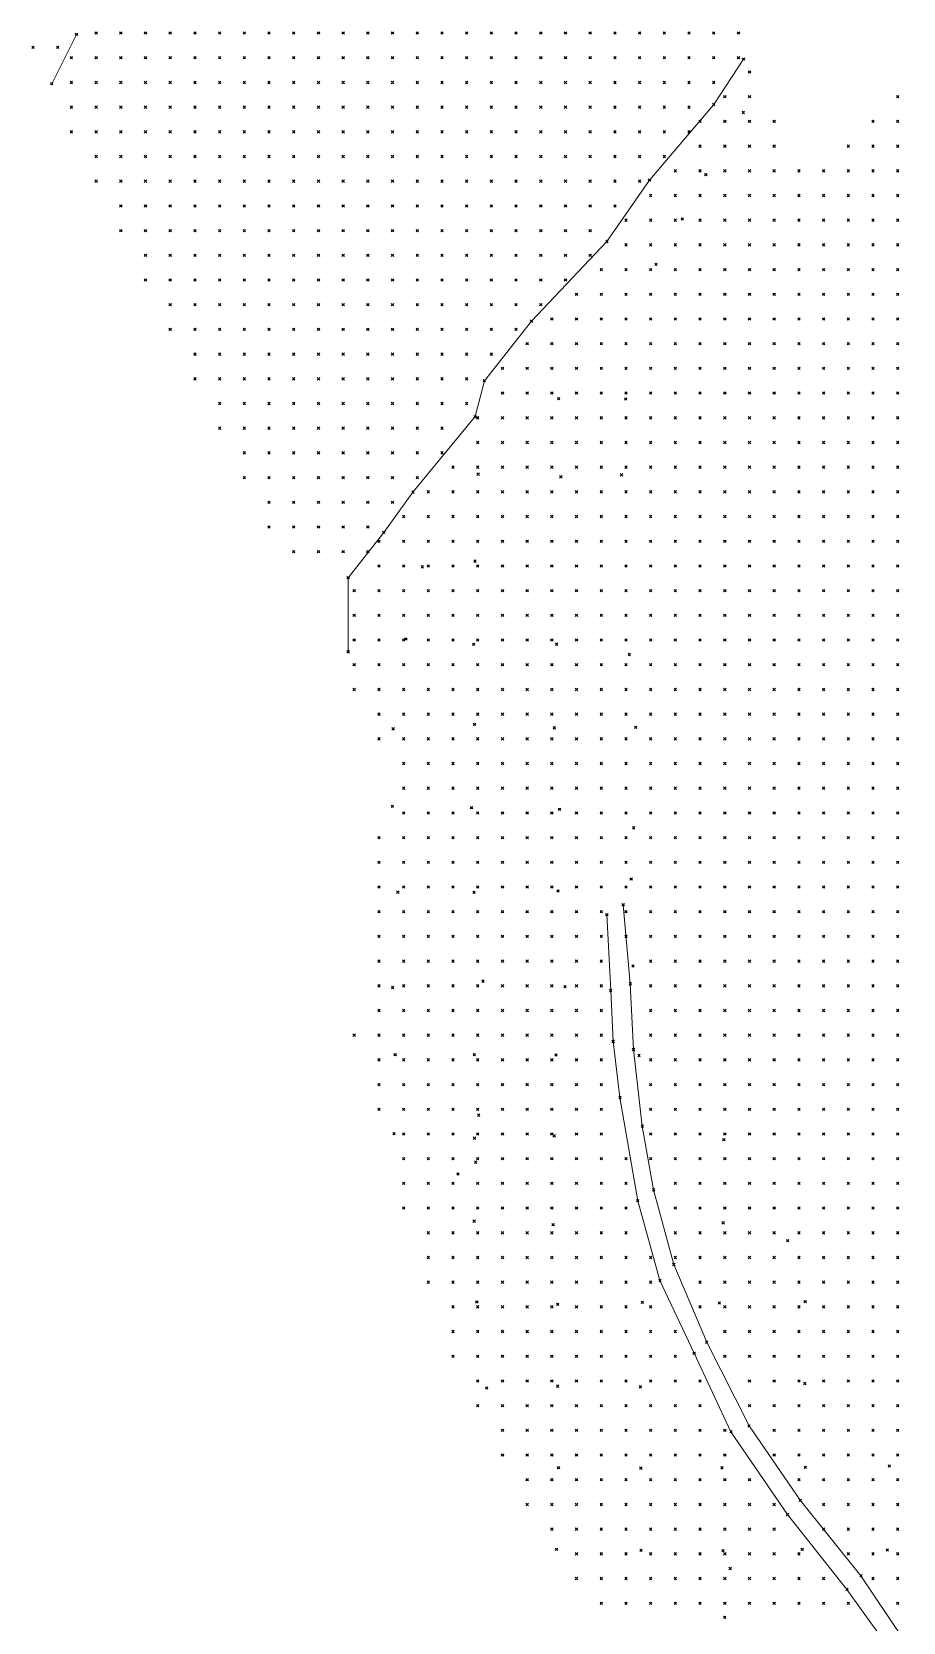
# Model space of a CAD drawing. Header units: metres. Extents: x 441556 to 446409, y 432338 to 461058.
# Drawn here: x 442928.6 to 443034.4, y 449401.4 to 449594.6 of the extents above; entities that cross this region are included whole.
import ezdxf

# ---------------------------------------------------------------- set-up
doc = ezdxf.new("R2010")
doc.units = ezdxf.units.M
doc.header["$MEASUREMENT"] = 0
doc.header["$PDMODE"] = 35
doc.header["$PDSIZE"] = 0.15
for name, color, linetype, lineweight in [('DTM-BRE-RevN_GRP_CURS APA', 2, 'Continuous', 0), ('DTM-BRE-RevN_GRP_DRUM PAMANT', 2, 'Continuous', 0), ('DTM-NOK-RevN_bathymetry', 6, 'Continuous', 0), ('DTM-NOK-RevN_LIDAR_co_lidar', 91, 'Continuous', 0), ('DTM-NOK-RevN_RTK', 32, 'Continuous', 0)]:
    doc.layers.add(name, color=color, linetype=linetype, lineweight=lineweight)

msp = doc.modelspace()

# ---------------------------------------------------------------- linework, layer by layer
at = {"layer": 'DTM-BRE-RevN_GRP_CURS APA'}
for p, q in [((442931.068, 449588.251, 343.798), (442934.068, 449594.25, 343.786)), ((443011.436, 449585.724, 343.739), (443015.05, 449591.25, 344.048)), ((443003.639, 449576.551, 343.522), (443011.436, 449585.724, 343.739)), ((442998.471, 449569.094, 343.483), (443003.639, 449576.551, 343.522)), ((442989.315, 449559.424, 343.344), (442998.471, 449569.094, 343.483)), ((442983.591, 449552.188, 343.254), (442989.315, 449559.424, 343.344)), ((442982.46, 449547.828, 343.193), (442983.591, 449552.188, 343.254)), ((442974.921, 449538.653, 343.216), (442982.46, 449547.828, 343.193)), ((442971.385, 449533.767, 343.169), (442974.921, 449538.653, 343.216)), ((442967.061, 449528.264, 343.385), (442971.385, 449533.767, 343.169)), ((442967.061, 449519.266, 343.374), (442967.061, 449528.264, 343.385))]:
    msp.add_line(p, q, dxfattribs=at)
at = {"layer": 'DTM-BRE-RevN_GRP_DRUM PAMANT'}
for p, q in [((443001.306, 449478.94, 348.037), (443000.449, 449488.551, 348.161)), ((442998.926, 449478.122, 347.953), (442998.466, 449487.344, 347.92)), ((443001.701, 449470.96, 348.082), (443001.306, 449478.94, 348.037)), ((442999.219, 449471.941, 347.916), (442998.926, 449478.122, 347.953)), ((443000.054, 449465.134, 348.051), (442999.219, 449471.941, 347.916)), ((443002.764, 449461.646, 348.197), (443001.701, 449470.96, 348.082)), ((443002.208, 449452.602, 348.177), (443000.054, 449465.134, 348.051)), ((443004.139, 449453.929, 348.273), (443002.764, 449461.646, 348.197)), ((443006.593, 449444.849, 348.262), (443004.139, 449453.929, 348.273)), ((443004.909, 449442.91, 348.172), (443002.208, 449452.602, 348.177)), ((443010.58, 449435.419, 348.351), (443006.593, 449444.849, 348.262)), ((443009.055, 449434.071, 348.12), (443004.909, 449442.91, 348.172)), ((443015.722, 449425.252, 348.414), (443010.58, 449435.419, 348.351)), ((443013.528, 449424.543, 348.211), (443009.055, 449434.071, 348.12)), ((443020.395, 449414.491, 348.326), (443013.528, 449424.543, 348.211)), ((443021.948, 449416.215, 348.396), (443015.722, 449425.252, 348.414)), ((443029.315, 449407.064, 348.463), (443021.948, 449416.215, 348.396)), ((443027.614, 449405.396, 348.437), (443020.395, 449414.491, 348.326)), ((443034.437, 449399.396, 348.479), (443029.315, 449407.064, 348.463)), ((443033.423, 449397.305, 348.511), (443027.614, 449405.396, 348.437))]:
    msp.add_line(p, q, dxfattribs=at)
at = {"layer": 'DTM-NOK-RevN_bathymetry'}
for p in [(442936.452, 449594.407, 342.482), (442939.451, 449594.407, 342), (442942.451, 449594.407, 341.496), (442945.45, 449594.407, 341.075), (442948.449, 449594.407, 340.946), (442951.449, 449594.407, 341.048), (442954.448, 449594.407, 341.211), (442957.448, 449594.407, 341.351), (442960.447, 449594.407, 341.484), (442963.446, 449594.407, 341.738), (442966.446, 449594.407, 341.98), (442969.445, 449594.407, 342.064), (442972.444, 449594.407, 342.142), (442975.444, 449594.407, 342.224), (442978.443, 449594.407, 342.296), (442981.442, 449594.407, 342.367), (442984.442, 449594.407, 342.43), (442987.441, 449594.407, 342.468), (442990.44, 449594.407, 342.486), (442993.44, 449594.407, 342.531), (442996.439, 449594.407, 342.526), (442999.439, 449594.407, 342.482), (443002.438, 449594.407, 342.504), (443005.437, 449594.407, 342.602), (443008.437, 449594.407, 342.716), (443011.436, 449594.407, 342.809), (443014.435, 449594.407, 342.888), (442933.453, 449591.407, 342.787), (442936.452, 449591.407, 342.379), (442939.451, 449591.407, 341.894), (442942.451, 449591.407, 341.439), (442945.45, 449591.407, 341.124), (442948.449, 449591.407, 341.034), (442951.449, 449591.407, 341.069), (442954.448, 449591.407, 341.256), (442957.448, 449591.407, 341.573), (442960.447, 449591.407, 341.837), (442963.446, 449591.407, 341.962), (442966.446, 449591.407, 342.029), (442969.445, 449591.407, 342.1), (442972.444, 449591.407, 342.183), (442975.444, 449591.407, 342.266), (442978.443, 449591.407, 342.337), (442981.442, 449591.407, 342.408), (442984.442, 449591.407, 342.475), (442987.441, 449591.407, 342.528), (442990.44, 449591.407, 342.556), (442993.44, 449591.407, 342.597), (442996.439, 449591.407, 342.634), (442999.439, 449591.407, 342.613), (443002.438, 449591.407, 342.612), (443005.437, 449591.407, 342.681), (443008.437, 449591.407, 342.784), (443011.436, 449591.407, 342.889), (443014.435, 449591.407, 342.947), (442933.453, 449588.408, 342.763), (442936.452, 449588.408, 342.341), (442939.451, 449588.408, 341.869), (442942.451, 449588.408, 341.477), (442945.45, 449588.408, 341.277), (442948.449, 449588.408, 341.307), (442951.449, 449588.408, 341.459), (442954.448, 449588.408, 341.741), (442957.448, 449588.408, 341.848), (442960.447, 449588.408, 341.927), (442963.446, 449588.408, 342), (442966.446, 449588.408, 342.071), (442969.445, 449588.408, 342.142), (442972.444, 449588.408, 342.224), (442975.444, 449588.408, 342.307), (442978.443, 449588.408, 342.379), (442981.442, 449588.408, 342.45), (442984.442, 449588.408, 342.519), (442987.441, 449588.408, 342.574), (442990.44, 449588.408, 342.622), (442993.44, 449588.408, 342.657), (442996.439, 449588.408, 342.709), (442999.439, 449588.408, 342.731), (443002.438, 449588.408, 342.728), (443005.437, 449588.408, 342.774), (443008.437, 449588.408, 342.866), (443011.436, 449588.408, 342.944), (442933.453, 449585.409, 342.729), (442936.452, 449585.409, 342.317), (442939.451, 449585.409, 341.797), (442942.451, 449585.409, 341.411), (442945.45, 449585.409, 341.39), (442948.449, 449585.409, 341.57), (442951.449, 449585.409, 341.718), (442954.448, 449585.409, 341.82), (442957.448, 449585.409, 341.894), (442960.447, 449585.409, 341.965), (442963.446, 449585.409, 342.036), (442966.446, 449585.409, 342.107), (442969.445, 449585.409, 342.178), (442972.444, 449585.409, 342.26), (442975.444, 449585.409, 342.343), (442978.443, 449585.409, 342.415), (442981.442, 449585.409, 342.485), (442984.442, 449585.409, 342.556), (442987.441, 449585.409, 342.615), (442990.44, 449585.409, 342.664), (442993.44, 449585.409, 342.708), (442996.439, 449585.409, 342.76), (442999.439, 449585.409, 342.807), (443002.438, 449585.409, 342.823), (443005.437, 449585.409, 342.863), (443008.437, 449585.409, 342.931), (442933.453, 449582.409, 342.621), (442936.452, 449582.409, 342.239), (442939.451, 449582.409, 341.815), (442942.451, 449582.409, 341.486), (442945.45, 449582.409, 341.429), (442948.449, 449582.409, 341.569), (442951.449, 449582.409, 341.727), (442954.448, 449582.409, 341.827), (442957.448, 449582.409, 341.921), (442960.447, 449582.409, 342), (442963.446, 449582.409, 342.072), (442966.446, 449582.409, 342.142), (442969.445, 449582.409, 342.213), (442972.444, 449582.409, 342.296), (442975.444, 449582.409, 342.378), (442978.443, 449582.409, 342.45), (442981.442, 449582.409, 342.521), (442984.442, 449582.409, 342.592), (442987.441, 449582.409, 342.655), (442990.44, 449582.409, 342.705), (442993.44, 449582.409, 342.757), (442996.439, 449582.409, 342.807), (442999.439, 449582.409, 342.858), (443002.438, 449582.409, 342.899), (443005.437, 449582.409, 342.94), (443008.437, 449582.409, 342.951), (442936.452, 449579.41, 342.201), (442939.451, 449579.41, 341.827), (442942.451, 449579.41, 341.567), (442945.45, 449579.41, 341.52), (442948.449, 449579.41, 341.581), (442951.449, 449579.41, 341.7), (442954.448, 449579.41, 341.808), (442957.448, 449579.41, 341.911), (442960.447, 449579.41, 342.01), (442963.446, 449579.41, 342.101), (442966.446, 449579.41, 342.178), (442969.445, 449579.41, 342.249), (442972.444, 449579.41, 342.331), (442975.444, 449579.41, 342.414), (442978.443, 449579.41, 342.486), (442981.442, 449579.41, 342.556), (442984.442, 449579.41, 342.627), (442987.441, 449579.41, 342.694), (442990.44, 449579.41, 342.745), (442993.44, 449579.41, 342.799), (442996.439, 449579.41, 342.853), (442999.439, 449579.41, 342.905), (443002.438, 449579.41, 342.951), (443005.437, 449579.41, 342.966), (442936.452, 449576.411, 342.132), (442939.451, 449576.411, 341.814), (442942.451, 449576.411, 341.594), (442945.45, 449576.411, 341.511), (442948.449, 449576.411, 341.498), (442951.449, 449576.411, 341.601), (442954.448, 449576.411, 341.739), (442957.448, 449576.411, 341.874), (442960.447, 449576.411, 341.992), (442963.446, 449576.411, 342.095), (442966.446, 449576.411, 342.192), (442969.445, 449576.411, 342.281), (442972.444, 449576.411, 342.367), (442975.444, 449576.411, 342.45), (442978.443, 449576.411, 342.521), (442981.442, 449576.411, 342.592), (442984.442, 449576.411, 342.663), (442987.441, 449576.411, 342.732), (442990.44, 449576.411, 342.786), (442993.44, 449576.411, 342.839), (442996.439, 449576.411, 342.897), (442999.439, 449576.411, 342.947), (443002.438, 449576.411, 342.974), (442939.451, 449573.411, 341.8), (442942.451, 449573.411, 341.608), (442945.45, 449573.411, 341.503), (442948.449, 449573.411, 341.47), (442951.449, 449573.411, 341.571), (442954.448, 449573.411, 341.691), (442957.448, 449573.411, 341.804), (442960.447, 449573.411, 341.918), (442963.446, 449573.411, 342.035), (442966.446, 449573.411, 342.153), (442969.445, 449573.411, 342.27), (442972.444, 449573.411, 342.386), (442975.444, 449573.411, 342.485), (442978.443, 449573.411, 342.561), (442981.442, 449573.411, 342.632), (442984.442, 449573.411, 342.703), (442987.441, 449573.411, 342.773), (442990.44, 449573.411, 342.831), (442993.44, 449573.411, 342.885), (442996.439, 449573.411, 342.939), (442999.439, 449573.411, 342.977), (442939.451, 449570.412, 341.793), (442942.451, 449570.412, 341.607), (442945.45, 449570.412, 341.478), (442948.449, 449570.412, 341.405), (442951.449, 449570.412, 341.499), (442954.448, 449570.412, 341.66), (442957.448, 449570.412, 341.802), (442960.447, 449570.412, 341.922), (442963.446, 449570.412, 342.028), (442966.446, 449570.412, 342.127), (442969.445, 449570.412, 342.225), (442972.444, 449570.412, 342.35), (442975.444, 449570.412, 342.477), (442978.443, 449570.412, 342.583), (442981.442, 449570.412, 342.669), (442984.442, 449570.412, 342.744), (442987.441, 449570.412, 342.815), (442990.44, 449570.412, 342.877), (442993.44, 449570.412, 342.931), (442996.439, 449570.412, 342.972), (442942.451, 449567.413, 341.571), (442945.45, 449567.413, 341.43), (442948.449, 449567.413, 341.346), (442951.449, 449567.413, 341.438), (442954.448, 449567.413, 341.588), (442957.448, 449567.413, 341.741), (442960.447, 449567.413, 341.895), (442963.446, 449567.413, 342.04), (442966.446, 449567.413, 342.159), (442969.445, 449567.413, 342.254), (442972.444, 449567.413, 342.363), (442975.444, 449567.413, 342.474), (442978.443, 449567.413, 342.573), (442981.442, 449567.413, 342.671), (442984.442, 449567.413, 342.764), (442987.441, 449567.413, 342.849), (442990.44, 449567.413, 342.918), (442993.44, 449567.413, 342.963), (442996.439, 449567.413, 342.98), (442942.451, 449564.413, 341.5), (442945.45, 449564.413, 341.39), (442948.449, 449564.413, 341.343), (442951.449, 449564.413, 341.448), (442954.448, 449564.413, 341.576), (442957.448, 449564.413, 341.71), (442960.447, 449564.413, 341.853), (442963.446, 449564.413, 341.999), (442966.446, 449564.413, 342.141), (442969.445, 449564.413, 342.277), (442972.444, 449564.413, 342.416), (442975.444, 449564.413, 342.525), (442978.443, 449564.413, 342.61), (442981.442, 449564.413, 342.7), (442984.442, 449564.413, 342.792), (442987.441, 449564.413, 342.879), (442990.44, 449564.413, 342.951), (442993.44, 449564.413, 342.97), (442945.45, 449561.414, 341.347), (442948.449, 449561.414, 341.349), (442951.449, 449561.414, 341.483), (442954.448, 449561.414, 341.613), (442957.448, 449561.414, 341.741), (442960.447, 449561.414, 341.868), (442963.446, 449561.414, 341.993), (442966.446, 449561.414, 342.126), (442969.445, 449561.414, 342.266), (442972.444, 449561.414, 342.423), (442975.444, 449561.414, 342.565), (442978.443, 449561.414, 342.675), (442981.442, 449561.414, 342.769), (442984.442, 449561.414, 342.852), (442987.441, 449561.414, 342.927), (442990.44, 449561.414, 342.963), (442945.45, 449558.414, 341.366), (442948.449, 449558.414, 341.38), (442951.449, 449558.414, 341.521), (442954.448, 449558.414, 341.651), (442957.448, 449558.414, 341.779), (442960.447, 449558.414, 341.908), (442963.446, 449558.414, 342.036), (442966.446, 449558.414, 342.162), (442969.445, 449558.414, 342.287), (442972.444, 449558.414, 342.431), (442975.444, 449558.414, 342.584), (442978.443, 449558.414, 342.712), (442981.442, 449558.414, 342.826), (442984.442, 449558.414, 342.918), (442987.441, 449558.414, 342.964), (442948.449, 449555.415, 341.398), (442951.449, 449555.415, 341.536), (442954.448, 449555.415, 341.678), (442957.448, 449555.415, 341.814), (442960.447, 449555.415, 341.948), (442963.446, 449555.415, 342.078), (442966.446, 449555.415, 342.206), (442969.445, 449555.415, 342.333), (442972.444, 449555.415, 342.48), (442975.444, 449555.415, 342.624), (442978.443, 449555.415, 342.748), (442981.442, 449555.415, 342.871), (442984.442, 449555.415, 342.958), (442948.449, 449552.416, 341.347), (442951.449, 449552.416, 341.497), (442954.448, 449552.416, 341.668), (442957.448, 449552.416, 341.83), (442960.447, 449552.416, 341.98), (442963.446, 449552.416, 342.118), (442966.446, 449552.416, 342.248), (442969.445, 449552.416, 342.377), (442972.444, 449552.416, 342.529), (442975.444, 449552.416, 342.678), (442978.443, 449552.416, 342.804), (442981.442, 449552.416, 342.917), (442951.449, 449549.416, 341.477), (442954.448, 449549.416, 341.643), (442957.448, 449549.416, 341.811), (442960.447, 449549.416, 341.975), (442963.446, 449549.416, 342.135), (442966.446, 449549.416, 342.288), (442969.445, 449549.416, 342.431), (442972.444, 449549.416, 342.586), (442975.444, 449549.416, 342.736), (442978.443, 449549.416, 342.864), (442981.442, 449549.416, 342.955), (442951.449, 449546.417, 341.583), (442954.448, 449546.417, 341.698), (442957.448, 449546.417, 341.832), (442960.447, 449546.417, 341.986), (442963.446, 449546.417, 342.152), (442966.446, 449546.417, 342.323), (442969.445, 449546.417, 342.481), (442972.444, 449546.417, 342.646), (442975.444, 449546.417, 342.802), (442978.443, 449546.417, 342.923), (442954.448, 449543.418, 341.898), (442957.448, 449543.418, 342.008), (442960.447, 449543.418, 342.118), (442963.446, 449543.418, 342.243), (442966.446, 449543.418, 342.38), (442969.445, 449543.418, 342.527), (442972.444, 449543.418, 342.712), (442975.444, 449543.418, 342.879), (442978.443, 449543.418, 342.955), (442954.448, 449540.418, 342.099), (442957.448, 449540.418, 342.207), (442960.447, 449540.418, 342.317), (442963.446, 449540.418, 342.427), (442966.446, 449540.418, 342.539), (442969.445, 449540.418, 342.661), (442972.444, 449540.418, 342.818), (442975.444, 449540.418, 342.939), (442957.448, 449537.419, 342.396), (442960.447, 449537.419, 342.492), (442963.446, 449537.419, 342.604), (442966.446, 449537.419, 342.715), (442969.445, 449537.419, 342.826), (442972.444, 449537.419, 342.923), (442957.448, 449534.42, 342.61), (442960.447, 449534.42, 342.599), (442963.446, 449534.42, 342.705), (442966.446, 449534.42, 342.822), (442969.445, 449534.42, 342.935), (442960.447, 449531.42, 342.794), (442963.446, 449531.42, 342.784), (442966.446, 449531.42, 342.893), (442969.445, 449531.42, 342.975)]:
    msp.add_point(p, dxfattribs=at)
at = {"layer": 'DTM-NOK-RevN_LIDAR_co_lidar'}
for p in [(442928.797, 449592.674, 345.293), (442931.796, 449592.674, 343.854), (442934.068, 449594.25, 343.786), (443015.05, 449591.25, 344.048), (443015.778, 449589.675, 344.058), (442931.068, 449588.251, 343.798), (443012.779, 449586.676, 343.611), (443015.778, 449586.676, 344.476), (443033.774, 449586.676, 363.216), (443009.779, 449583.676, 343.476), (443012.779, 449583.676, 343.961), (443015.778, 449583.676, 345.244), (443018.777, 449583.676, 348.306), (443030.775, 449583.676, 361.55), (443033.774, 449583.676, 365.871), (443009.779, 449580.677, 343.774), (443012.779, 449580.677, 344.356), (443015.778, 449580.677, 346.351), (443018.777, 449580.677, 349.864), (443027.775, 449580.677, 359.049), (443030.775, 449580.677, 362.822), (443033.774, 449580.677, 367.821), (443006.78, 449577.678, 343.694), (443009.779, 449577.678, 344.344), (443012.779, 449577.678, 345.144), (443015.778, 449577.678, 347.44), (443018.777, 449577.678, 351.309), (443021.777, 449577.678, 354.89), (443024.776, 449577.678, 357.144), (443027.775, 449577.678, 359.789), (443030.775, 449577.678, 364.404), (443033.774, 449577.678, 369.258), (443003.781, 449574.678, 343.519), (443006.78, 449574.678, 344.299), (443009.779, 449574.678, 345.003), (443012.779, 449574.678, 346.669), (443015.778, 449574.678, 349.313), (443018.777, 449574.678, 352.84), (443021.777, 449574.678, 355.65), (443024.776, 449574.678, 357.447), (443027.775, 449574.678, 361.027), (443030.775, 449574.678, 366.339), (443033.774, 449574.678, 370.729), (443000.781, 449571.679, 343.362), (443003.781, 449571.679, 343.989), (443006.78, 449571.679, 344.909), (443009.779, 449571.679, 345.658), (443012.779, 449571.679, 347.599), (443015.778, 449571.679, 350.505), (443018.777, 449571.679, 353.565), (443021.777, 449571.679, 355.982), (443024.776, 449571.679, 358.74), (443027.775, 449571.679, 362.398), (443030.775, 449571.679, 366.716), (443033.774, 449571.679, 370.937), (443000.781, 449568.68, 343.694), (443003.781, 449568.68, 344.589), (443006.78, 449568.68, 345.367), (443009.779, 449568.68, 346.56), (443012.779, 449568.68, 348.41), (443015.778, 449568.68, 350.954), (443018.777, 449568.68, 353.777), (443021.777, 449568.68, 356.028), (443024.776, 449568.68, 358.789), (443027.775, 449568.68, 362.791), (443030.775, 449568.68, 367), (443033.774, 449568.68, 370.536), (442997.782, 449565.68, 343.599), (443000.781, 449565.68, 344.228), (443003.781, 449565.68, 344.923), (443006.78, 449565.68, 345.891), (443009.779, 449565.68, 347.623), (443012.779, 449565.68, 349.509), (443015.778, 449565.68, 351.899), (443018.777, 449565.68, 354.104), (443021.777, 449565.68, 356.261), (443024.776, 449565.68, 359.467), (443027.775, 449565.68, 363.166), (443030.775, 449565.68, 366.734), (443033.774, 449565.68, 370.505), (442994.783, 449562.681, 343.628), (442997.782, 449562.681, 344.172), (443000.781, 449562.681, 344.734), (443003.781, 449562.681, 345.363), (443006.78, 449562.681, 346.851), (443009.779, 449562.681, 348.463), (443012.779, 449562.681, 350.435), (443015.778, 449562.681, 352.535), (443018.777, 449562.681, 354.395), (443021.777, 449562.681, 356.624), (443024.776, 449562.681, 359.868), (443027.775, 449562.681, 363.242), (443030.775, 449562.681, 367.141), (443033.774, 449562.681, 371.703), (442991.783, 449559.682, 343.603), (442994.783, 449559.682, 344.297), (442997.782, 449559.682, 344.486), (443000.781, 449559.682, 344.921), (443003.781, 449559.682, 345.946), (443006.78, 449559.682, 347.537), (443009.779, 449559.682, 349.344), (443012.779, 449559.682, 351.241), (443015.778, 449559.682, 353.114), (443018.777, 449559.682, 354.926), (443021.777, 449559.682, 357.027), (443024.776, 449559.682, 359.93), (443027.775, 449559.682, 363.274), (443030.775, 449559.682, 367.844), (443033.774, 449559.682, 372.635), (442988.784, 449556.682, 343.467), (442991.783, 449556.682, 344.08), (442994.783, 449556.682, 344.696), (442997.782, 449556.682, 344.921), (443000.781, 449556.682, 345.362), (443003.781, 449556.682, 346.609), (443006.78, 449556.682, 348.084), (443009.779, 449556.682, 349.872), (443012.779, 449556.682, 351.714), (443015.778, 449556.682, 353.289), (443018.777, 449556.682, 355.305), (443021.777, 449556.682, 357.573), (443024.776, 449556.682, 360.117), (443027.775, 449556.682, 363.708), (443030.775, 449556.682, 367.863), (443033.774, 449556.682, 371.639), (442985.785, 449553.683, 343.304), (442988.784, 449553.683, 344.008), (442991.783, 449553.683, 344.576), (442994.783, 449553.683, 345.067), (442997.782, 449553.683, 345.362), (443000.781, 449553.683, 345.907), (443003.781, 449553.683, 347.122), (443006.78, 449553.683, 348.553), (443009.779, 449553.683, 350.253), (443012.779, 449553.683, 351.906), (443015.778, 449553.683, 353.699), (443018.777, 449553.683, 355.982), (443021.777, 449553.683, 358.504), (443024.776, 449553.683, 361.101), (443027.775, 449553.683, 364.295), (443030.775, 449553.683, 367.859), (443033.774, 449553.683, 371.248), (442985.785, 449550.684, 343.85), (442988.784, 449550.684, 344.504), (442991.783, 449550.684, 344.99), (442994.783, 449550.684, 345.307), (442997.782, 449550.684, 345.629), (443000.781, 449550.684, 346.442), (443003.781, 449550.684, 347.67), (443006.78, 449550.684, 349.04), (443009.779, 449550.684, 350.563), (443012.779, 449550.684, 352.056), (443015.778, 449550.684, 354.094), (443018.777, 449550.684, 356.475), (443021.777, 449550.684, 359.123), (443024.776, 449550.684, 361.778), (443027.775, 449550.684, 364.938), (443030.775, 449550.684, 368.184), (443033.774, 449550.684, 371.242), (442982.785, 449547.684, 343.357), (442985.785, 449547.684, 344.28), (442988.784, 449547.684, 344.917), (442991.783, 449547.684, 345.26), (442994.783, 449547.684, 345.484), (442997.782, 449547.684, 346.005), (443000.781, 449547.684, 347.074), (443003.781, 449547.684, 348.12), (443006.78, 449547.684, 349.312), (443009.779, 449547.684, 350.691), (443012.779, 449547.684, 352.129), (443015.778, 449547.684, 354.14), (443018.777, 449547.684, 356.41), (443021.777, 449547.684, 359.266), (443024.776, 449547.684, 362.344), (443027.775, 449547.684, 365.323), (443030.775, 449547.684, 368.576), (443033.774, 449547.684, 372.28), (442982.785, 449544.685, 343.901), (442985.785, 449544.685, 344.791), (442988.784, 449544.685, 345.23), (442991.783, 449544.685, 345.377), (442994.783, 449544.685, 345.689), (442997.782, 449544.685, 346.49), (443000.781, 449544.685, 347.598), (443003.781, 449544.685, 348.456), (443006.78, 449544.685, 349.496), (443009.779, 449544.685, 350.69), (443012.779, 449544.685, 352.144), (443015.778, 449544.685, 354.028), (443018.777, 449544.685, 356.546), (443021.777, 449544.685, 359.263), (443024.776, 449544.685, 362.528), (443027.775, 449544.685, 366.146), (443030.775, 449544.685, 369.694), (443033.774, 449544.685, 373.359), (442979.786, 449541.686, 343.756), (442982.785, 449541.686, 344.562), (442985.785, 449541.686, 345.177), (442988.784, 449541.686, 345.283), (442991.783, 449541.686, 345.525), (442994.783, 449541.686, 345.948), (442997.782, 449541.686, 346.938), (443000.781, 449541.686, 347.885), (443003.781, 449541.686, 348.711), (443006.78, 449541.686, 349.728), (443009.779, 449541.686, 350.777), (443012.779, 449541.686, 352.353), (443015.778, 449541.686, 354.149), (443018.777, 449541.686, 356.594), (443021.777, 449541.686, 359.737), (443024.776, 449541.686, 363.397), (443027.775, 449541.686, 366.96), (443030.775, 449541.686, 370.141), (443033.774, 449541.686, 373.633), (442976.787, 449538.686, 343.586), (442979.786, 449538.686, 344.377), (442982.785, 449538.686, 345.054), (442985.785, 449538.686, 345.27), (442988.784, 449538.686, 345.335), (442991.783, 449538.686, 345.752), (442994.783, 449538.686, 346.211), (442997.782, 449538.686, 347.314), (443000.781, 449538.686, 348.055), (443003.781, 449538.686, 348.881), (443006.78, 449538.686, 349.995), (443009.779, 449538.686, 351.06), (443012.779, 449538.686, 352.768), (443015.778, 449538.686, 354.598), (443018.777, 449538.686, 357.287), (443021.777, 449538.686, 360.603), (443024.776, 449538.686, 363.708), (443027.775, 449538.686, 366.669), (443030.775, 449538.686, 369.987), (443033.774, 449538.686, 373.608), (442973.787, 449535.687, 343.366), (442976.787, 449535.687, 344.092), (442979.786, 449535.687, 344.858), (442982.785, 449535.687, 345.245), (442985.785, 449535.687, 345.303), (442988.784, 449535.687, 345.526), (442991.783, 449535.687, 345.89), (442994.783, 449535.687, 346.463), (442997.782, 449535.687, 347.571), (443000.781, 449535.687, 348.154), (443003.781, 449535.687, 349.135), (443006.78, 449535.687, 350.206), (443009.779, 449535.687, 351.382), (443012.779, 449535.687, 353.08), (443015.778, 449535.687, 355.22), (443018.777, 449535.687, 357.94), (443021.777, 449535.687, 360.808), (443024.776, 449535.687, 363.597), (443027.775, 449535.687, 366.397), (443030.775, 449535.687, 369.639), (443033.774, 449535.687, 373.203), (442970.788, 449532.688, 343.163), (442973.787, 449532.688, 343.795), (442976.787, 449532.688, 344.58), (442979.786, 449532.688, 345.128), (442982.785, 449532.688, 345.272), (442985.785, 449532.688, 345.338), (442988.784, 449532.688, 345.693), (442991.783, 449532.688, 346.039), (442994.783, 449532.688, 346.806), (442997.782, 449532.688, 347.664), (443000.781, 449532.688, 348.29), (443003.781, 449532.688, 349.353), (443006.78, 449532.688, 350.365), (443009.779, 449532.688, 351.707), (443012.779, 449532.688, 353.462), (443015.778, 449532.688, 355.783), (443018.777, 449532.688, 358.383), (443021.777, 449532.688, 360.993), (443024.776, 449532.688, 363.855), (443027.775, 449532.688, 366.586), (443030.775, 449532.688, 369.203), (443033.774, 449532.688, 372.668), (442970.788, 449529.688, 343.429), (442973.787, 449529.688, 344.273), (442976.787, 449529.688, 344.962), (442979.786, 449529.688, 345.222), (442982.785, 449529.688, 345.235), (442985.785, 449529.688, 345.399), (442988.784, 449529.688, 345.803), (442991.783, 449529.688, 346.231), (442994.783, 449529.688, 347.138), (442997.782, 449529.688, 347.685), (443000.781, 449529.688, 348.431), (443003.781, 449529.688, 349.46), (443006.78, 449529.688, 350.517), (443009.779, 449529.688, 352.022), (443012.779, 449529.688, 353.945), (443015.778, 449529.688, 356.198), (443018.777, 449529.688, 358.752), (443021.777, 449529.688, 361.405), (443024.776, 449529.688, 364.089), (443027.775, 449529.688, 366.595), (443030.775, 449529.688, 368.994), (443033.774, 449529.688, 372.364), (442967.061, 449528.264, 343.385), (442967.788, 449526.689, 343.057), (442970.788, 449526.689, 343.735), (442973.787, 449526.689, 344.681), (442976.787, 449526.689, 345.2), (442979.786, 449526.689, 345.267), (442982.785, 449526.689, 345.249), (442985.785, 449526.689, 345.547), (442988.784, 449526.689, 345.952), (442991.783, 449526.689, 346.418), (442994.783, 449526.689, 347.279), (442997.782, 449526.689, 347.717), (443000.781, 449526.689, 348.537), (443003.781, 449526.689, 349.515), (443006.78, 449526.689, 350.678), (443009.779, 449526.689, 352.227), (443012.779, 449526.689, 354.26), (443015.778, 449526.689, 356.467), (443018.777, 449526.689, 358.925), (443021.777, 449526.689, 361.566), (443024.776, 449526.689, 364.075), (443027.775, 449526.689, 366.548), (443030.775, 449526.689, 369.086), (443033.774, 449526.689, 372.231), (442967.788, 449523.689, 343.15), (442970.788, 449523.689, 343.971), (442973.787, 449523.689, 344.986), (442976.787, 449523.689, 345.334), (442979.786, 449523.689, 345.345), (442982.785, 449523.689, 345.38), (442985.785, 449523.689, 345.733), (442988.784, 449523.689, 346.134), (442991.783, 449523.689, 346.622), (442994.783, 449523.689, 347.263), (442997.782, 449523.689, 347.745), (443000.781, 449523.689, 348.687), (443003.781, 449523.689, 349.54), (443006.78, 449523.689, 350.789), (443009.779, 449523.689, 352.297), (443012.779, 449523.689, 354.322), (443015.778, 449523.689, 356.557), (443018.777, 449523.689, 359.004), (443021.777, 449523.689, 361.576), (443024.776, 449523.689, 364.079), (443027.775, 449523.689, 366.68), (443030.775, 449523.689, 369.288), (443033.774, 449523.689, 372.218), (442967.061, 449519.266, 343.374), (442967.788, 449520.69, 343.253), (442970.788, 449520.69, 344.172), (442973.787, 449520.69, 345.168), (442976.787, 449520.69, 345.404), (442979.786, 449520.69, 345.438), (442982.785, 449520.69, 345.532), (442985.785, 449520.69, 345.914), (442988.784, 449520.69, 346.267), (442991.783, 449520.69, 346.725), (442994.783, 449520.69, 347.213), (442997.782, 449520.69, 347.817), (443000.781, 449520.69, 348.789), (443003.781, 449520.69, 349.521), (443006.78, 449520.69, 350.735), (443009.779, 449520.69, 352.279), (443012.779, 449520.69, 354.276), (443015.778, 449520.69, 356.523), (443018.777, 449520.69, 358.956), (443021.777, 449520.69, 361.454), (443024.776, 449520.69, 364.025), (443027.775, 449520.69, 366.719), (443030.775, 449520.69, 369.457), (443033.774, 449520.69, 372.228), (442967.788, 449517.691, 343.374), (442970.788, 449517.691, 344.426), (442973.787, 449517.691, 345.315), (442976.787, 449517.691, 345.504), (442979.786, 449517.691, 345.55), (442982.785, 449517.691, 345.676), (442985.785, 449517.691, 346.037), (442988.784, 449517.691, 346.302), (442991.783, 449517.691, 346.675), (442994.783, 449517.691, 347.219), (442997.782, 449517.691, 347.953), (443000.781, 449517.691, 348.754), (443003.781, 449517.691, 349.415), (443006.78, 449517.691, 350.555), (443009.779, 449517.691, 352.161), (443012.779, 449517.691, 354.161), (443015.778, 449517.691, 356.392), (443018.777, 449517.691, 358.699), (443021.777, 449517.691, 361.142), (443024.776, 449517.691, 363.851), (443027.775, 449517.691, 366.706), (443030.775, 449517.691, 369.466), (443033.774, 449517.691, 372.146), (442967.788, 449514.691, 343.557), (442970.788, 449514.691, 344.714), (442973.787, 449514.691, 345.538), (442976.787, 449514.691, 345.637), (442979.786, 449514.691, 345.649), (442982.785, 449514.691, 345.765), (442985.785, 449514.691, 346.06), (442988.784, 449514.691, 346.3), (442991.783, 449514.691, 346.672), (442994.783, 449514.691, 347.282), (442997.782, 449514.691, 348.007), (443000.781, 449514.691, 348.712), (443003.781, 449514.691, 349.335), (443006.78, 449514.691, 350.42), (443009.779, 449514.691, 351.925), (443012.779, 449514.691, 353.803), (443015.778, 449514.691, 356.039), (443018.777, 449514.691, 358.357), (443021.777, 449514.691, 360.704), (443024.776, 449514.691, 363.66), (443027.775, 449514.691, 366.747), (443030.775, 449514.691, 369.511), (443033.774, 449514.691, 372.274), (442970.788, 449511.692, 345.116), (442973.787, 449511.692, 345.667), (442976.787, 449511.692, 345.684), (442979.786, 449511.692, 345.648), (442982.785, 449511.692, 345.854), (442985.785, 449511.692, 346.118), (442988.784, 449511.692, 346.33), (442991.783, 449511.692, 346.691), (442994.783, 449511.692, 347.235), (442997.782, 449511.692, 347.985), (443000.781, 449511.692, 348.608), (443003.781, 449511.692, 349.209), (443006.78, 449511.692, 350.271), (443009.779, 449511.692, 351.757), (443012.779, 449511.692, 353.622), (443015.778, 449511.692, 355.752), (443018.777, 449511.692, 357.99), (443021.777, 449511.692, 360.407), (443024.776, 449511.692, 363.678), (443027.775, 449511.692, 366.621), (443030.775, 449511.692, 369.299), (443033.774, 449511.692, 372.368), (442970.788, 449508.693, 345.399), (442973.787, 449508.693, 345.745), (442976.787, 449508.693, 345.684), (442979.786, 449508.693, 345.62), (442982.785, 449508.693, 345.936), (442985.785, 449508.693, 346.216), (442988.784, 449508.693, 346.345), (442991.783, 449508.693, 346.653), (442994.783, 449508.693, 347.26), (442997.782, 449508.693, 347.969), (443000.781, 449508.693, 348.499), (443003.781, 449508.693, 349.119), (443006.78, 449508.693, 350.183), (443009.779, 449508.693, 351.727), (443012.779, 449508.693, 353.516), (443015.778, 449508.693, 355.606), (443018.777, 449508.693, 357.859), (443021.777, 449508.693, 360.445), (443024.776, 449508.693, 363.164), (443027.775, 449508.693, 365.755), (443030.775, 449508.693, 368.341), (443033.774, 449508.693, 371.051), (442973.787, 449505.693, 345.845), (442976.787, 449505.693, 345.793), (442979.786, 449505.693, 345.756), (442982.785, 449505.693, 346.041), (442985.785, 449505.693, 346.243), (442988.784, 449505.693, 346.363), (442991.783, 449505.693, 346.637), (442994.783, 449505.693, 347.335), (442997.782, 449505.693, 347.894), (443000.781, 449505.693, 348.402), (443003.781, 449505.693, 349.054), (443006.78, 449505.693, 350.12), (443009.779, 449505.693, 351.69), (443012.779, 449505.693, 353.567), (443015.778, 449505.693, 355.58), (443018.777, 449505.693, 357.815), (443021.777, 449505.693, 360.335), (443024.776, 449505.693, 362.797), (443027.775, 449505.693, 365.101), (443030.775, 449505.693, 367.553), (443033.774, 449505.693, 370.273), (442973.787, 449502.694, 345.945), (442976.787, 449502.694, 345.967), (442979.786, 449502.694, 345.982), (442982.785, 449502.694, 346.164), (442985.785, 449502.694, 346.28), (442988.784, 449502.694, 346.344), (442991.783, 449502.694, 346.67), (442994.783, 449502.694, 347.365), (442997.782, 449502.694, 347.956), (443000.781, 449502.694, 348.343), (443003.781, 449502.694, 349.007), (443006.78, 449502.694, 350.16), (443009.779, 449502.694, 351.809), (443012.779, 449502.694, 353.701), (443015.778, 449502.694, 355.786), (443018.777, 449502.694, 357.993), (443021.777, 449502.694, 360.205), (443024.776, 449502.694, 362.324), (443027.775, 449502.694, 364.507), (443030.775, 449502.694, 367.008), (443033.774, 449502.694, 369.832), (442973.787, 449499.695, 346.028), (442976.787, 449499.695, 346.084), (442979.786, 449499.695, 346.054), (442982.785, 449499.695, 346.237), (442985.785, 449499.695, 346.31), (442988.784, 449499.695, 346.34), (442991.783, 449499.695, 346.605), (442994.783, 449499.695, 347.335), (442997.782, 449499.695, 347.915), (443000.781, 449499.695, 348.311), (443003.781, 449499.695, 348.953), (443006.78, 449499.695, 350.135), (443009.779, 449499.695, 351.848), (443012.779, 449499.695, 354.08), (443015.778, 449499.695, 356.068), (443018.777, 449499.695, 358.017), (443021.777, 449499.695, 360.111), (443024.776, 449499.695, 362.175), (443027.775, 449499.695, 364.332), (443030.775, 449499.695, 366.753), (443033.774, 449499.695, 369.275), (442970.788, 449496.695, 345.971), (442973.787, 449496.695, 346.111), (442976.787, 449496.695, 346.096), (442979.786, 449496.695, 346.036), (442982.785, 449496.695, 346.327), (442985.785, 449496.695, 346.309), (442988.784, 449496.695, 346.38), (442991.783, 449496.695, 346.56), (442994.783, 449496.695, 347.22), (442997.782, 449496.695, 347.854), (443000.781, 449496.695, 348.27), (443003.781, 449496.695, 348.85), (443006.78, 449496.695, 350.325), (443009.779, 449496.695, 352.536), (443012.779, 449496.695, 355.036), (443015.778, 449496.695, 356.816), (443018.777, 449496.695, 358.518), (443021.777, 449496.695, 360.562), (443024.776, 449496.695, 362.548), (443027.775, 449496.695, 364.562), (443030.775, 449496.695, 366.703), (443033.774, 449496.695, 368.717), (442970.788, 449493.696, 345.969), (442973.787, 449493.696, 346.094), (442976.787, 449493.696, 346), (442979.786, 449493.696, 345.983), (442982.785, 449493.696, 346.371), (442985.785, 449493.696, 346.377), (442988.784, 449493.696, 346.382), (442991.783, 449493.696, 346.47), (442994.783, 449493.696, 346.983), (442997.782, 449493.696, 347.782), (443000.781, 449493.696, 348.201), (443003.781, 449493.696, 348.627), (443006.78, 449493.696, 350.805), (443009.779, 449493.696, 353.785), (443012.779, 449493.696, 356.28), (443015.778, 449493.696, 357.875), (443018.777, 449493.696, 359.28), (443021.777, 449493.696, 360.943), (443024.776, 449493.696, 362.703), (443027.775, 449493.696, 364.496), (443030.775, 449493.696, 366.466), (443033.774, 449493.696, 368.481), (442970.788, 449490.697, 345.884), (442973.787, 449490.697, 345.87), (442976.787, 449490.697, 345.666), (442979.786, 449490.697, 346.005), (442982.785, 449490.697, 346.508), (442985.785, 449490.697, 346.494), (442988.784, 449490.697, 346.395), (442991.783, 449490.697, 346.453), (442994.783, 449490.697, 346.799), (442997.782, 449490.697, 347.679), (443000.781, 449490.697, 348.212), (443003.781, 449490.697, 348.707), (443006.78, 449490.697, 351.486), (443009.779, 449490.697, 354.928), (443012.779, 449490.697, 357.144), (443015.778, 449490.697, 358.637), (443018.777, 449490.697, 359.989), (443021.777, 449490.697, 361.376), (443024.776, 449490.697, 362.898), (443027.775, 449490.697, 364.532), (443030.775, 449490.697, 366.242), (443033.774, 449490.697, 367.987), (442970.788, 449487.697, 345.917), (442973.787, 449487.697, 345.904), (442976.787, 449487.697, 345.664), (442979.786, 449487.697, 345.984), (442982.785, 449487.697, 346.466), (442985.785, 449487.697, 346.596), (442988.784, 449487.697, 346.44), (442991.783, 449487.697, 346.413), (442994.783, 449487.697, 346.662), (442997.782, 449487.697, 347.518), (443000.781, 449487.697, 348.075), (443003.781, 449487.697, 348.764), (443006.78, 449487.697, 350.39), (443009.779, 449487.697, 354.391), (443012.779, 449487.697, 357.239), (443015.778, 449487.697, 358.938), (443018.777, 449487.697, 360.361), (443021.777, 449487.697, 361.591), (443024.776, 449487.697, 362.859), (443027.775, 449487.697, 364.236), (443030.775, 449487.697, 365.714), (443033.774, 449487.697, 367.296), (442970.788, 449484.698, 345.995), (442973.787, 449484.698, 346.022), (442976.787, 449484.698, 345.787), (442979.786, 449484.698, 346.024), (442982.785, 449484.698, 346.523), (442985.785, 449484.698, 346.622), (442988.784, 449484.698, 346.462), (442991.783, 449484.698, 346.339), (442994.783, 449484.698, 346.542), (442997.782, 449484.698, 347.332), (443000.781, 449484.698, 347.974), (443003.781, 449484.698, 348.713), (443006.78, 449484.698, 350.007), (443009.779, 449484.698, 353.662), (443012.779, 449484.698, 356.986), (443015.778, 449484.698, 358.825), (443018.777, 449484.698, 360.135), (443021.777, 449484.698, 361.4), (443024.776, 449484.698, 362.6), (443027.775, 449484.698, 363.786), (443030.775, 449484.698, 365.054), (443033.774, 449484.698, 366.393), (442970.788, 449481.699, 346.193), (442973.787, 449481.699, 346.262), (442976.787, 449481.699, 345.973), (442979.786, 449481.699, 346.047), (442982.785, 449481.699, 346.514), (442985.785, 449481.699, 346.646), (442988.784, 449481.699, 346.457), (442991.783, 449481.699, 346.31), (442994.783, 449481.699, 346.427), (442997.782, 449481.699, 347.323), (443003.781, 449481.699, 348.689), (443006.78, 449481.699, 349.606), (443009.779, 449481.699, 353.577), (443012.779, 449481.699, 356.514), (443015.778, 449481.699, 358.161), (443018.777, 449481.699, 359.48), (443021.777, 449481.699, 360.763), (443024.776, 449481.699, 361.927), (443027.775, 449481.699, 363.043), (443030.775, 449481.699, 364.246), (443033.774, 449481.699, 365.43), (442970.788, 449478.699, 346.395), (442973.787, 449478.699, 346.559), (442976.787, 449478.699, 346.263), (442979.786, 449478.699, 346.102), (442982.785, 449478.699, 346.507), (442985.785, 449478.699, 346.638), (442988.784, 449478.699, 346.452), (442991.783, 449478.699, 346.337), (442994.783, 449478.699, 346.378), (442997.782, 449478.699, 347.304), (443003.781, 449478.699, 348.569), (443006.78, 449478.699, 349.53), (443009.779, 449478.699, 352.918), (443012.779, 449478.699, 355.428), (443015.778, 449478.699, 357.083), (443018.777, 449478.699, 358.513), (443021.777, 449478.699, 359.817), (443024.776, 449478.699, 361.02), (443027.775, 449478.699, 362.147), (443030.775, 449478.699, 363.312), (443033.774, 449478.699, 364.541), (442970.788, 449475.7, 346.668), (442973.787, 449475.7, 346.798), (442976.787, 449475.7, 346.538), (442979.786, 449475.7, 346.269), (442982.785, 449475.7, 346.544), (442985.785, 449475.7, 346.628), (442988.784, 449475.7, 346.461), (442991.783, 449475.7, 346.411), (442994.783, 449475.7, 346.417), (442997.782, 449475.7, 347.336), (443003.781, 449475.7, 348.499), (443006.78, 449475.7, 349.399), (443009.779, 449475.7, 351.909), (443012.779, 449475.7, 354.062), (443015.778, 449475.7, 355.874), (443018.777, 449475.7, 357.379), (443021.777, 449475.7, 358.658), (443024.776, 449475.7, 359.876), (443027.775, 449475.7, 361.051), (443030.775, 449475.7, 362.276), (443033.774, 449475.7, 363.566), (442967.788, 449472.701, 346.192), (442970.788, 449472.701, 346.871), (442973.787, 449472.701, 346.965), (442976.787, 449472.701, 346.787), (442979.786, 449472.701, 346.45), (442982.785, 449472.701, 346.562), (442985.785, 449472.701, 346.612), (442988.784, 449472.701, 346.463), (442991.783, 449472.701, 346.455), (442994.783, 449472.701, 346.419), (442997.782, 449472.701, 347.383), (443003.781, 449472.701, 348.491), (443006.78, 449472.701, 349.308), (443009.779, 449472.701, 350.981), (443012.779, 449472.701, 352.772), (443015.778, 449472.701, 354.614), (443018.777, 449472.701, 356.151), (443021.777, 449472.701, 357.41), (443024.776, 449472.701, 358.679), (443027.775, 449472.701, 359.977), (443030.775, 449472.701, 361.263), (443033.774, 449472.701, 362.569), (442970.788, 449469.701, 346.834), (442973.787, 449469.701, 347.059), (442976.787, 449469.701, 346.962), (442979.786, 449469.701, 346.652), (442982.785, 449469.701, 346.579), (442985.785, 449469.701, 346.587), (442988.784, 449469.701, 346.445), (442991.783, 449469.701, 346.434), (442994.783, 449469.701, 346.431), (442997.782, 449469.701, 347.431), (443003.781, 449469.701, 348.407), (443006.78, 449469.701, 349.205), (443009.779, 449469.701, 350.435), (443012.779, 449469.701, 351.845), (443015.778, 449469.701, 353.381), (443018.777, 449469.701, 354.873), (443021.777, 449469.701, 356.219), (443024.776, 449469.701, 357.555), (443027.775, 449469.701, 358.943), (443030.775, 449469.701, 360.266), (443033.774, 449469.701, 361.544), (442970.788, 449466.702, 346.693), (442973.787, 449466.702, 347.082), (442976.787, 449466.702, 347.022), (442979.786, 449466.702, 346.778), (442982.785, 449466.702, 346.578), (442985.785, 449466.702, 346.575), (442988.784, 449466.702, 346.437), (442991.783, 449466.702, 346.399), (442994.783, 449466.702, 346.441), (442997.782, 449466.702, 347.445), (443003.781, 449466.702, 348.343), (443006.78, 449466.702, 349.041), (443009.779, 449466.702, 350.056), (443012.779, 449466.702, 351.255), (443015.778, 449466.702, 352.517), (443018.777, 449466.702, 353.84), (443021.777, 449466.702, 355.177), (443024.776, 449466.702, 356.514), (443027.775, 449466.702, 357.928), (443030.775, 449466.702, 359.292), (443033.774, 449466.702, 360.544), (442970.788, 449463.703, 346.521), (442973.787, 449463.703, 347.074), (442976.787, 449463.703, 347.015), (442979.786, 449463.703, 346.784), (442982.785, 449463.703, 346.573), (442985.785, 449463.703, 346.639), (442988.784, 449463.703, 346.422), (442991.783, 449463.703, 346.305), (442994.783, 449463.703, 346.432), (442997.782, 449463.703, 347.453), (443003.781, 449463.703, 348.308), (443006.78, 449463.703, 348.902), (443009.779, 449463.703, 349.731), (443012.779, 449463.703, 350.811), (443015.778, 449463.703, 351.972), (443018.777, 449463.703, 353.141), (443021.777, 449463.703, 354.383), (443024.776, 449463.703, 355.649), (443027.775, 449463.703, 357.013), (443030.775, 449463.703, 358.388), (443033.774, 449463.703, 359.675), (442973.787, 449460.703, 346.934), (442976.787, 449460.703, 347.028), (442979.786, 449460.703, 346.859), (442982.785, 449460.703, 346.794), (442985.785, 449460.703, 346.852), (442988.784, 449460.703, 346.414), (442991.783, 449460.703, 346.171), (442994.783, 449460.703, 346.439), (442997.782, 449460.703, 347.483), (443003.781, 449460.703, 348.229), (443006.78, 449460.703, 348.806), (443009.779, 449460.703, 349.55), (443012.779, 449460.703, 350.495), (443015.778, 449460.703, 351.53), (443018.777, 449460.703, 352.611), (443021.777, 449460.703, 353.802), (443024.776, 449460.703, 354.993), (443027.775, 449460.703, 356.244), (443030.775, 449460.703, 357.59), (443033.774, 449460.703, 358.961), (442973.787, 449457.704, 346.616), (442976.787, 449457.704, 347.109), (442979.786, 449457.704, 347.105), (442982.785, 449457.704, 347.166), (442985.785, 449457.704, 347.089), (442988.784, 449457.704, 346.522), (442991.783, 449457.704, 346.139), (442994.783, 449457.704, 346.491), (442997.782, 449457.704, 347.452), (443000.781, 449457.704, 347.829), (443003.781, 449457.704, 348.167), (443006.78, 449457.704, 348.718), (443009.779, 449457.704, 349.424), (443012.779, 449457.704, 350.279), (443015.778, 449457.704, 351.209), (443018.777, 449457.704, 352.216), (443021.777, 449457.704, 353.31), (443024.776, 449457.704, 354.435), (443027.775, 449457.704, 355.615), (443030.775, 449457.704, 356.919), (443033.774, 449457.704, 358.322), (442973.787, 449454.705, 346.26), (442976.787, 449454.705, 347.144), (442979.786, 449454.705, 347.326), (442982.785, 449454.705, 347.351), (442985.785, 449454.705, 347.231), (442988.784, 449454.705, 346.838), (442991.783, 449454.705, 346.294), (442994.783, 449454.705, 346.603), (442997.782, 449454.705, 347.354), (443000.781, 449454.705, 347.801), (443006.78, 449454.705, 348.616), (443009.779, 449454.705, 349.303), (443012.779, 449454.705, 350.091), (443015.778, 449454.705, 350.973), (443018.777, 449454.705, 351.952), (443021.777, 449454.705, 352.928), (443024.776, 449454.705, 353.955), (443027.775, 449454.705, 355.094), (443030.775, 449454.705, 356.364), (443033.774, 449454.705, 357.776), (442973.787, 449451.705, 345.825), (442976.787, 449451.705, 347.008), (442979.786, 449451.705, 347.393), (442982.785, 449451.705, 347.433), (442985.785, 449451.705, 347.366), (442988.784, 449451.705, 347.224), (442991.783, 449451.705, 346.694), (442994.783, 449451.705, 346.66), (442997.782, 449451.705, 347.277), (443000.781, 449451.705, 347.749), (443006.78, 449451.705, 348.514), (443009.779, 449451.705, 349.159), (443012.779, 449451.705, 349.953), (443015.778, 449451.705, 350.791), (443018.777, 449451.705, 351.707), (443021.777, 449451.705, 352.62), (443024.776, 449451.705, 353.574), (443027.775, 449451.705, 354.654), (443030.775, 449451.705, 355.925), (443033.774, 449451.705, 357.392), (442976.787, 449448.706, 346.793), (442979.786, 449448.706, 347.452), (442982.785, 449448.706, 347.437), (442985.785, 449448.706, 347.4), (442988.784, 449448.706, 347.358), (442991.783, 449448.706, 347.15), (442994.783, 449448.706, 346.631), (442997.782, 449448.706, 347.213), (443000.781, 449448.706, 347.762), (443006.78, 449448.706, 348.391), (443009.779, 449448.706, 348.938), (443012.779, 449448.706, 349.71), (443015.778, 449448.706, 350.54), (443018.777, 449448.706, 351.372), (443021.777, 449448.706, 352.243), (443024.776, 449448.706, 353.188), (443027.775, 449448.706, 354.292), (443030.775, 449448.706, 355.579), (443033.774, 449448.706, 356.95), (442976.787, 449445.707, 346.389), (442979.786, 449445.707, 347.415), (442982.785, 449445.707, 347.45), (442985.785, 449445.707, 347.43), (442988.784, 449445.707, 347.426), (442991.783, 449445.707, 347.28), (442994.783, 449445.707, 346.706), (442997.782, 449445.707, 347.142), (443000.781, 449445.707, 347.73), (443003.781, 449445.707, 348.001), (443006.78, 449445.707, 348.258), (443009.779, 449445.707, 348.698), (443012.779, 449445.707, 349.347), (443015.778, 449445.707, 350.103), (443018.777, 449445.707, 350.921), (443021.777, 449445.707, 351.814), (443024.776, 449445.707, 352.831), (443027.775, 449445.707, 353.964), (443030.775, 449445.707, 355.22), (443033.774, 449445.707, 356.64), (442976.787, 449442.707, 346.014), (442979.786, 449442.707, 347.264), (442982.785, 449442.707, 347.48), (442985.785, 449442.707, 347.464), (442988.784, 449442.707, 347.465), (442991.783, 449442.707, 347.354), (442994.783, 449442.707, 346.686), (442997.782, 449442.707, 347.01), (443000.781, 449442.707, 347.546), (443003.781, 449442.707, 347.917), (443009.779, 449442.707, 348.541), (443012.779, 449442.707, 349.035), (443015.778, 449442.707, 349.705), (443018.777, 449442.707, 350.44), (443021.777, 449442.707, 351.314), (443024.776, 449442.707, 352.381), (443027.775, 449442.707, 353.588), (443030.775, 449442.707, 354.869), (443033.774, 449442.707, 356.232), (442979.786, 449439.708, 347.035), (442982.785, 449439.708, 347.517), (442985.785, 449439.708, 347.52), (442988.784, 449439.708, 347.55), (442991.783, 449439.708, 347.446), (442994.783, 449439.708, 346.74), (442997.782, 449439.708, 346.792), (443000.781, 449439.708, 347.366), (443003.781, 449439.708, 347.808), (443009.779, 449439.708, 348.389), (443012.779, 449439.708, 348.806), (443015.778, 449439.708, 349.305), (443018.777, 449439.708, 349.983), (443021.777, 449439.708, 350.859), (443024.776, 449439.708, 351.841), (443027.775, 449439.708, 353.027), (443030.775, 449439.708, 354.329), (443033.774, 449439.708, 355.603), (442979.786, 449436.709, 346.386), (442982.785, 449436.709, 347.475), (442985.785, 449436.709, 347.572), (442988.784, 449436.709, 347.583), (442991.783, 449436.709, 347.533), (442994.783, 449436.709, 347.016), (442997.782, 449436.709, 346.728), (443000.781, 449436.709, 347.242), (443003.781, 449436.709, 347.763), (443006.78, 449436.709, 347.957), (443012.779, 449436.709, 348.651), (443015.778, 449436.709, 349.07), (443018.777, 449436.709, 349.675), (443021.777, 449436.709, 350.467), (443024.776, 449436.709, 351.499), (443027.775, 449436.709, 352.671), (443030.775, 449436.709, 353.782), (443033.774, 449436.709, 354.874), (442979.786, 449433.709, 346.061), (442982.785, 449433.709, 347.355), (442985.785, 449433.709, 347.557), (442988.784, 449433.709, 347.541), (442991.783, 449433.709, 347.525), (442994.783, 449433.709, 347.367), (442997.782, 449433.709, 346.76), (443000.781, 449433.709, 347.042), (443003.781, 449433.709, 347.579), (443006.78, 449433.709, 347.805), (443012.779, 449433.709, 348.46), (443015.778, 449433.709, 348.882), (443018.777, 449433.709, 349.494), (443021.777, 449433.709, 350.249), (443024.776, 449433.709, 351.168), (443027.775, 449433.709, 352.304), (443030.775, 449433.709, 353.433), (443033.774, 449433.709, 354.427), (442982.785, 449430.71, 346.898), (442985.785, 449430.71, 347.534), (442988.784, 449430.71, 347.49), (442991.783, 449430.71, 347.43), (442994.783, 449430.71, 347.34), (442997.782, 449430.71, 346.838), (443000.781, 449430.71, 346.967), (443003.781, 449430.71, 347.507), (443006.78, 449430.71, 347.776), (443009.779, 449430.71, 348.016), (443015.778, 449430.71, 348.724), (443018.777, 449430.71, 349.302), (443021.777, 449430.71, 350.038), (443024.776, 449430.71, 350.948), (443027.775, 449430.71, 351.954), (443030.775, 449430.71, 352.92), (443033.774, 449430.71, 353.92), (442982.785, 449427.711, 346.547), (442985.785, 449427.711, 347.467), (442988.784, 449427.711, 347.514), (442991.783, 449427.711, 347.432), (442994.783, 449427.711, 347.311), (442997.782, 449427.711, 347.041), (443000.781, 449427.711, 346.886), (443003.781, 449427.711, 347.363), (443006.78, 449427.711, 347.73), (443009.779, 449427.711, 347.938), (443015.778, 449427.711, 348.423), (443018.777, 449427.711, 348.92), (443021.777, 449427.711, 349.726), (443024.776, 449427.711, 350.683), (443027.775, 449427.711, 351.536), (443030.775, 449427.711, 352.291), (443033.774, 449427.711, 353.225), (442985.785, 449424.711, 347.177), (442988.784, 449424.711, 347.513), (442991.783, 449424.711, 347.471), (442994.783, 449424.711, 347.31), (442997.782, 449424.711, 347.164), (443000.781, 449424.711, 346.918), (443003.781, 449424.711, 347.155), (443006.78, 449424.711, 347.6), (443009.779, 449424.711, 347.865), (443012.779, 449424.711, 348.066), (443018.777, 449424.711, 348.633), (443021.777, 449424.711, 349.223), (443024.776, 449424.711, 350.044), (443027.775, 449424.711, 350.849), (443030.775, 449424.711, 351.516), (443033.774, 449424.711, 352.358), (442985.785, 449421.712, 346.996), (442988.784, 449421.712, 347.545), (442991.783, 449421.712, 347.533), (442994.783, 449421.712, 347.369), (442997.782, 449421.712, 347.245), (443000.781, 449421.712, 347.056), (443003.781, 449421.712, 347.082), (443006.78, 449421.712, 347.494), (443009.779, 449421.712, 347.776), (443012.779, 449421.712, 347.994), (443018.777, 449421.712, 348.332), (443021.777, 449421.712, 348.659), (443024.776, 449421.712, 349.236), (443027.775, 449421.712, 349.934), (443030.775, 449421.712, 350.608), (443033.774, 449421.712, 351.4), (442988.784, 449418.712, 347.483), (442991.783, 449418.712, 347.592), (442994.783, 449418.712, 347.466), (442997.782, 449418.712, 347.412), (443000.781, 449418.712, 347.273), (443003.781, 449418.712, 347.056), (443006.78, 449418.712, 347.4), (443009.779, 449418.712, 347.697), (443012.779, 449418.712, 347.911), (443015.778, 449418.712, 348.096), (443021.777, 449418.712, 348.326), (443024.776, 449418.712, 348.616), (443027.775, 449418.712, 349.093), (443030.775, 449418.712, 349.679), (443033.774, 449418.712, 350.428), (442988.784, 449415.713, 347.198), (442991.783, 449415.713, 347.707), (442994.783, 449415.713, 347.575), (442997.782, 449415.713, 347.556), (443000.781, 449415.713, 347.409), (443003.781, 449415.713, 347.05), (443006.78, 449415.713, 347.32), (443009.779, 449415.713, 347.657), (443012.779, 449415.713, 347.834), (443015.778, 449415.713, 348.002), (443018.777, 449415.713, 348.156), (443024.776, 449415.713, 348.334), (443027.775, 449415.713, 348.549), (443030.775, 449415.713, 348.952), (443033.774, 449415.713, 349.579), (442991.783, 449412.714, 347.676), (442994.783, 449412.714, 347.678), (442997.782, 449412.714, 347.67), (443000.781, 449412.714, 347.56), (443003.781, 449412.714, 347.096), (443006.78, 449412.714, 347.111), (443009.779, 449412.714, 347.526), (443012.779, 449412.714, 347.729), (443015.778, 449412.714, 347.903), (443018.777, 449412.714, 348.092), (443024.776, 449412.714, 348.284), (443027.775, 449412.714, 348.353), (443030.775, 449412.714, 348.538), (443033.774, 449412.714, 348.964), (442994.783, 449409.714, 347.796), (442997.782, 449409.714, 347.749), (443000.781, 449409.714, 347.691), (443003.781, 449409.714, 347.167), (443006.78, 449409.714, 346.927), (443009.779, 449409.714, 347.295), (443012.779, 449409.714, 347.604), (443015.778, 449409.714, 347.809), (443018.777, 449409.714, 348.016), (443021.777, 449409.714, 348.184), (443027.775, 449409.714, 348.315), (443030.775, 449409.714, 348.374), (443033.774, 449409.714, 348.618), (442994.783, 449406.715, 347.804), (442997.782, 449406.715, 347.8), (443000.781, 449406.715, 347.76), (443003.781, 449406.715, 347.279), (443006.78, 449406.715, 346.862), (443009.779, 449406.715, 347.026), (443012.779, 449406.715, 347.447), (443015.778, 449406.715, 347.719), (443018.777, 449406.715, 347.958), (443021.777, 449406.715, 348.155), (443024.776, 449406.715, 348.267), (443030.775, 449406.715, 348.339), (443033.774, 449406.715, 348.458), (442997.782, 449403.716, 347.842), (443000.781, 449403.716, 347.798), (443003.781, 449403.716, 347.417), (443006.78, 449403.716, 346.888), (443009.779, 449403.716, 346.867), (443012.779, 449403.716, 347.23), (443015.778, 449403.716, 347.586), (443018.777, 449403.716, 347.889), (443021.777, 449403.716, 348.098), (443024.776, 449403.716, 348.227), (443027.775, 449403.716, 348.295), (443033.774, 449403.716, 348.388)]:
    msp.add_point(p, dxfattribs=at)
at = {"layer": 'DTM-NOK-RevN_RTK'}
for p in [(443011.436, 449585.724, 343.739), (443015.029, 449584.762, 344.741), (443010.485, 449577.218, 345.035), (443003.639, 449576.551, 343.522), (443007.615, 449571.835, 345.135), (442998.471, 449569.094, 343.483), (443004.429, 449566.319, 345.346), (442989.315, 449559.424, 343.344), (442983.591, 449552.188, 343.254), (442992.604, 449550.012, 345.457), (443000.755, 449549.966, 346.761), (442982.46, 449547.828, 343.193), (442982.836, 449540.841, 345.111), (442992.878, 449540.507, 345.922), (443000.235, 449540.752, 348.072), (442974.921, 449538.653, 343.216), (442971.385, 449533.767, 343.169), (442976.058, 449529.58, 345.214), (442982.45, 449530.269, 345.493), (442974.048, 449520.815, 345.604), (442982.282, 449520.166, 345.642), (442992.36, 449520.187, 347.011), (443001.191, 449518.935, 349.121), (442972.513, 449509.907, 345.875), (442982.386, 449510.442, 346.031), (442992.076, 449510.028, 346.854), (443001.954, 449510.1, 348.87), (442972.416, 449500.505, 346.128), (442982.024, 449500.326, 346.343), (442992.718, 449500.137, 346.841), (443001.721, 449497.884, 348.68), (442973.081, 449490.065, 346.339), (442982.342, 449490.042, 346.666), (442992.536, 449490.224, 346.608), (443001.417, 449491.663, 348.283), (443000.449, 449488.551, 348.161), (442998.466, 449487.344, 347.92), (443001.638, 449481.099, 348.093), (442972.447, 449478.491, 346.855), (442983.429, 449479.27, 346.835), (442993.381, 449478.594, 346.289), (443001.306, 449478.94, 348.037), (442998.926, 449478.122, 347.953), (442999.219, 449471.941, 347.916), (443001.701, 449470.96, 348.082), (442972.761, 449470.326, 347.151), (442982.36, 449470.347, 346.671), (442992.287, 449470.304, 346.576), (443002.368, 449470.243, 348.129), (443000.054, 449465.134, 348.051), (442982.894, 449462.982, 346.617), (443002.764, 449461.646, 348.197), (442972.624, 449460.745, 346.93), (442982.398, 449460.202, 346.803), (442992.066, 449460.486, 346.582), (443012.67, 449460.019, 350.347), (442982.53, 449457.277, 347.541), (442980.382, 449455.851, 347.494), (443004.139, 449453.929, 348.273), (443002.208, 449452.602, 348.177), (442982.344, 449450.122, 347.542), (442991.94, 449449.681, 347.197), (443012.588, 449449.921, 349.734), (443020.401, 449447.747, 351.616), (443006.593, 449444.849, 348.262), (443004.909, 449442.91, 348.172), (442982.672, 449440.31, 347.666), (442992.5, 449440.026, 347.423), (443002.778, 449440.251, 347.875), (443012.117, 449440.174, 348.761), (443022.544, 449440.351, 351.203), (443009.055, 449434.071, 348.12), (443010.58, 449435.419, 348.351), (443022.5, 449430.398, 350.257), (442983.867, 449429.857, 347.347), (442992.488, 449430.075, 347.431), (443002.533, 449429.992, 347.206), (443013.528, 449424.543, 348.211), (443015.722, 449425.252, 348.414), (442992.59, 449420.171, 347.635), (443002.58, 449420.124, 347.1), (443012.434, 449420.161, 347.938), (443022.548, 449420.231, 348.483), (443032.752, 449420.38, 350.732), (443021.948, 449416.215, 348.396), (443020.395, 449414.491, 348.326), (442992.341, 449410.261, 348.001), (443002.615, 449410.148, 347.673), (443012.563, 449410.095, 347.735), (443022.174, 449410.252, 348.299), (443032.516, 449410.188, 348.389), (443013.438, 449407.933, 347.912), (443029.315, 449407.064, 348.463), (443027.614, 449405.396, 348.437), (443012.775, 449402.013, 347.39)]:
    msp.add_point(p, dxfattribs=at)

doc.saveas('drawing.dxf')
